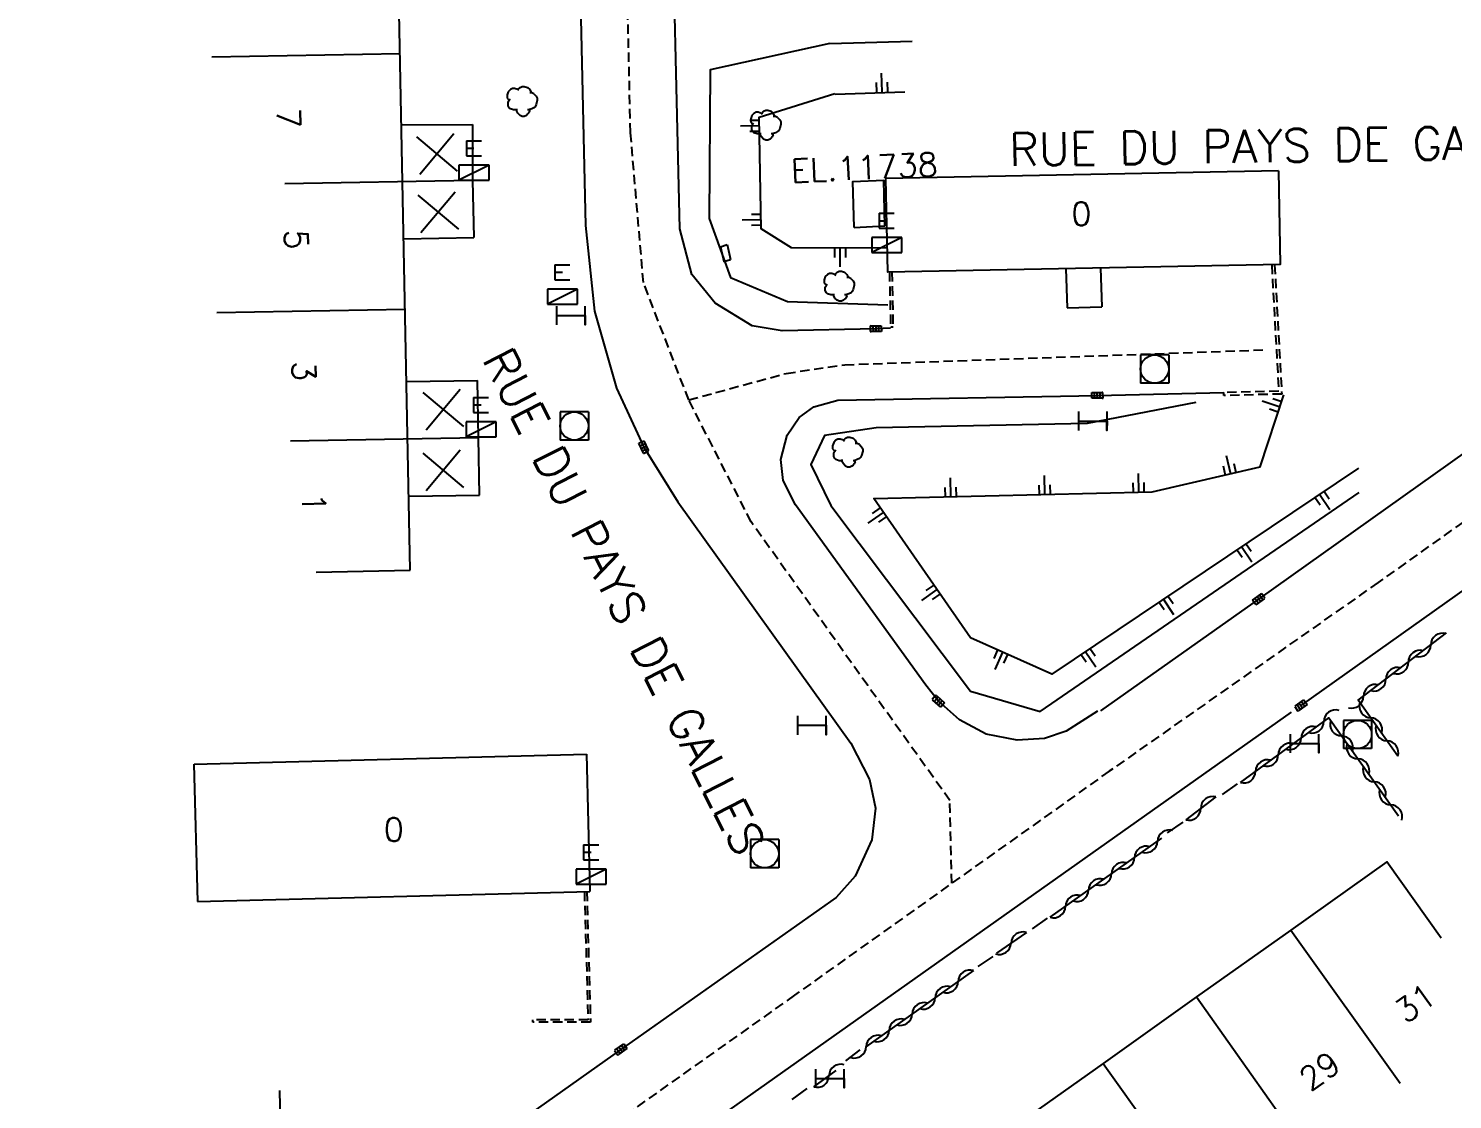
# Model space of a CAD drawing. Header units: millimetres. Extents: x 134000 to 135000, y 131000 to 132000.
# Drawn here: x 134144.2 to 134219.9, y 131447.2 to 131504.2 of the extents above; entities that cross this region are included whole.
import ezdxf
from ezdxf.enums import TextEntityAlignment as Align

# ---------------------------------------------------------------- set-up
doc = ezdxf.new("R2010")
doc.units = ezdxf.units.MM
doc.linetypes.add('DASHED', pattern=[0.75, 0.5, -0.25])
doc.layers.get('0').update_dxf_attribs({"linetype": 'CONTINUOUS'})
for name, color, linetype in [('W0001', 6, 'DASHED'), ('W0008', 7, 'CONTINUOUS'), ('W0100', 7, 'CONTINUOUS'), ('W0105', 7, 'CONTINUOUS'), ('W0112', 1, 'DASHED'), ('W0211', 2, 'CONTINUOUS'), ('W0300', 7, 'CONTINUOUS'), ('W0310', 3, 'CONTINUOUS'), ('W0400', 7, 'CONTINUOUS'), ('W0420', 7, 'CONTINUOUS'), ('W0430', 7, 'CONTINUOUS'), ('W0984', 7, 'CONTINUOUS'), ('W0989', 7, 'CONTINUOUS'), ('W0991', 7, 'CONTINUOUS'), ('W1102', 7, 'CONTINUOUS'), ('W1474', 7, 'CONTINUOUS')]:
    doc.layers.add(name, color=color, linetype=linetype)
doc.styles.get("Standard").update_dxf_attribs({"font": 'romans.shx', "width": 0.85})

# ---------------------------------------------------------------- blocks, each defined once
blk = doc.blocks.new('T400')
for p, q in [((-0.15, 0.3), (0.15, 0.3)), ((-0.15, -0.25), (-0.15, 0.3)), ((-0.15, 0.15), (0.15, 0.15)), ((-0.15, 0), (0.15, 0)), ((0.15, 0.3), (0.15, -0.25)), ((-0.15, -0.15), (0.15, -0.15)), ((-0.15, -0.25), (-0.15, -0.3)), ((-0.15, -0.3), (0.15, -0.3)), ((0.15, -0.3), (0.15, -0.25))]:
    blk.add_line(p, q)
blk = doc.blocks.new('T420')
for p, q in [((0.75, 0.75), (-0.75, 0.75)), ((-0.75, 0.75), (-0.75, -0.75)), ((0.75, 0.75), (0.75, -0.75)), ((0.75, -0.75), (-0.75, -0.75))]:
    blk.add_line(p, q)
blk.add_ellipse((0, 0), major_axis=(-0.53, 0.53), ratio=1, start_param=3.926991, end_param=10.210176)
blk = doc.blocks.new('T1474')
at = {"color": 0, "linetype": 'Continuous', "flags": 128}
for points in [[(-0.75, -0.5), (-0.75, 0.5)], [(-0.75, 0), (0.75, 0)], [(0.75, 0), (0.749, -0.5), (0.75, 0.5)]]:
    blk.add_lwpolyline(points, dxfattribs=at)
blk = doc.blocks.new('T300')
for p, q in [((-0.171, 0.743), (-0.057, 0.8)), ((-0.057, 0.8), (0.057, 0.8)), ((0.057, 0.8), (0.229, 0.743)), ((-0.8, 0.514), (-0.857, 0.343)), ((-0.857, 0.343), (-0.857, 0.171)), ((-0.857, 0.171), (-0.743, 0.057)), ((-0.686, 0.629), (-0.8, 0.514)), ((-0.8, -0.057), (-0.743, 0.057)), ((-0.743, 0.057), (-0.686, 0.114)), ((-0.571, 0.686), (-0.686, 0.629)), ((-0.457, 0.686), (-0.571, 0.686)), ((-0.286, 0.629), (-0.457, 0.686)), ((-0.286, 0.629), (-0.171, 0.743)), ((-0.229, 0.571), (-0.286, 0.629)), ((0.229, 0.743), (0.343, 0.629)), ((0.343, 0.629), (0.4, 0.514)), ((0.457, 0.457), (0.343, 0.457)), ((0.4, 0.514), (0.4, 0.457)), ((0.571, 0.4), (0.457, 0.457)), ((0.571, 0.4), (0.686, 0.286)), ((0.686, 0.286), (0.743, 0.171)), ((0.743, 0.057), (0.686, -0.171)), ((0.743, 0.171), (0.743, 0.057)), ((-0.8, -0.171), (-0.8, -0.057)), ((-0.8, -0.229), (-0.8, -0.171)), ((-0.743, -0.343), (-0.8, -0.229)), ((-0.686, -0.4), (-0.743, -0.343)), ((-0.514, -0.457), (-0.686, -0.4)), ((-0.4, -0.457), (-0.514, -0.457)), ((-0.4, -0.457), (-0.343, -0.457)), ((-0.343, -0.457), (-0.343, -0.4)), ((-0.343, -0.514), (-0.343, -0.457)), ((-0.286, -0.629), (-0.343, -0.514)), ((-0.171, -0.743), (-0.286, -0.629)), ((-0.057, -0.8), (-0.171, -0.743)), ((0.171, -0.743), (0.057, -0.8)), ((0.229, -0.686), (0.171, -0.743)), ((0.286, -0.457), (0.229, -0.457)), ((0.286, -0.629), (0.229, -0.686)), ((0.457, -0.4), (0.286, -0.457)), ((0.343, -0.514), (0.286, -0.629)), ((0.343, -0.514), (0.343, -0.457)), ((0.571, -0.343), (0.457, -0.4)), ((0.629, -0.286), (0.571, -0.343)), ((0.686, -0.171), (0.629, -0.286)), ((0.057, -0.8), (-0.057, -0.8))]:
    blk.add_line(p, q)
blk = doc.blocks.new('T430')
at = {"flags": 128}
for points in [[(-0.4, 2.1), (0.4, 2.1)], [(-0.4, 2.1), (-0.4, 1.3)], [(-0.4, 1.7), (0, 1.7)], [(0.8, 0.8), (-0.8, 0.8)], [(-0.8, 0.8), (-0.8, 0)], [(0.8, 0.8), (-0.8, 0)], [(-0.4, 1.3), (0.4, 1.3)], [(0.8, 0), (0.8, 0.8)], [(-0.8, 0), (0.8, 0)]]:
    blk.add_lwpolyline(points, dxfattribs=at)
blk = doc.blocks.new('t991o')
at = {"color": 0, "linetype": 'Continuous'}
for p, q in [((-1, 1), (1, -1)), ((-1, -1), (1, 1))]:
    blk.add_line(p, q, dxfattribs=at)
blk = doc.blocks.new('t310o')
at = {"color": 0, "linetype": 'Continuous'}
for centre, start, end in [((-0.5, 0.375), 216.8699, 323.1304), ((0.5, -0.375), 36.8699, 143.1303)]:
    blk.add_arc(centre, 0.625, start, end, dxfattribs=at)
blk = doc.blocks.new('t211o')
at = {"color": 0, "linetype": 'Continuous'}
for p, q in [((0, 1), (0, 0)), ((-0.289, 0.5), (-0.289, 0)), ((0.289, 0.5), (0.289, 0))]:
    blk.add_line(p, q, dxfattribs=at)

msp = doc.modelspace()

# ---------------------------------------------------------------- linework, layer by layer
at = {"layer": 'W0001'}
for points in [[(134193.28, 131458.736), (134193.174, 131463.138), (134188.804, 131469.251), (134182.606, 131477.96), (134179.284, 131484.453), (134176.873, 131490.696), (134176.186, 131498.686), (134175.586, 131524.887), (134174.95, 131552.564), (134174.538, 131572.538), (134174.157, 131589.34), (134174.094, 131594.624), (134173.44, 131604.012), (134173.362, 131610.138), (134173.582, 131614.59)], [(134342.228, 131565.574), (134330.212, 131556.515), (134306.343, 131539.311), (134284.453, 131523.583), (134275.836, 131517.91), (134264.377, 131509.215), (134255.613, 131503.834), (134246.702, 131496.222), (134237.55, 131489.298), (134226.586, 131482.3), (134215.952, 131474.738), (134201.653, 131464.699), (134184.906, 131452.774), (134166.71, 131439.879), (134149.412, 131427.602), (134132.018, 131415.348), (134116.51, 131404.278), (134102.842, 131394.532), (134098.736, 131390.122), (134094.474, 131386.874)], [(134179.284, 131484.453), (134184.462, 131485.866), (134187.588, 131486.326), (134210.072, 131487.127)]]:
    msp.add_lwpolyline(points, dxfattribs=at)
at = {"layer": 'W0008'}
for points in [[(134201.205, 131467.916), (134209.602, 131473.846), (134227.478, 131486.574), (134237.263, 131493.492), (134238.054, 131494.237), (134241.419, 131498.047), (134243.522, 131501.22), (134244.701, 131503.454), (134245.511, 131506.489), (134246.136, 131510.56), (134246.009, 131513.423), (134245.866, 131514.823), (134241.25, 131557.024), (134238, 131586.279), (134236.597, 131599.356), (134234.009, 131623.196)], [(134190.023, 131488.266), (134189.23, 131488.245), (134184.256, 131488.136), (134182.659, 131488.403), (134180.697, 131489.602), (134179.447, 131491.123), (134178.809, 131493.557), (134178.334, 131513.94), (134178.079, 131525.128), (134177.674, 131542.317), (134177.285, 131560.169)], [(134172.521, 131549.705), (134173.17, 131521.281), (134173.794, 131493.733), (134174.276, 131489.179), (134175.445, 131485.075), (134176.889, 131481.938), (134178.7, 131479.036), (134187.903, 131466.19), (134188.898, 131464.265), (134189.218, 131462.738), (134189.019, 131461.049), (134188.132, 131459.121), (134187.12, 131457.986), (134175.665, 131449.889), (134162.54, 131440.58), (134161.07, 131439.878), (134160.241, 131439.784), (134159.399, 131439.996), (134158.144, 131441.066), (134157.633, 131442.635), (134157.53, 131447.713)], [(134201.028, 131467.887), (134199.367, 131466.83), (134198.212, 131466.433), (134196.753, 131466.349), (134195.099, 131466.666), (134193.683, 131467.426), (134192.559, 131468.424), (134191.888, 131469.276), (134184.965, 131478.873), (134184.307, 131480.175), (134184.185, 131481.28), (134184.515, 131482.582), (134185.158, 131483.515), (134185.942, 131484.086), (134187.207, 131484.435), (134201.018, 131484.697), (134207.754, 131484.842)], [(134262.596, 131460.797), (134259.254, 131465.72), (134257.997, 131467.36), (134256.666, 131468.669), (134252.677, 131471.44), (134251.594, 131472.245), (134250.321, 131473.453), (134249.566, 131474.399), (134245.46, 131479.949), (134244.022, 131481.459), (134242.341, 131482.661), (134240.388, 131483.529), (134239.289, 131483.833), (134236.986, 131484.002), (134234.788, 131483.679), (134232.604, 131482.784), (134231.338, 131482.039), (134211.847, 131468.196)], [(134133.658, 131412.817), (134152.735, 131426.3), (134177.544, 131443.91), (134206.68, 131464.544), (134211.337, 131467.842)]]:
    msp.add_lwpolyline(points, dxfattribs=at)
at = {"layer": 'W0100'}
for p, q in [((134164.466, 131475.388), (134163.658, 131516.741)), ((134164.003, 131499.091), (134167.774, 131499.109)), ((134210.645, 131496.652), (134189.772, 131496.243)), ((134189.716, 131493.712), (134189.656, 131496.149)), ((134188.076, 131493.636), (134189.716, 131493.712)), ((134164.121, 131493.02), (134167.852, 131493.099)), ((134180.976, 131492.607), (134181.319, 131492.721)), ((134181.319, 131492.721), (134181.497, 131491.934)), ((134164.27, 131485.434), (134168.053, 131485.495)), ((134168.151, 131479.387), (134168.053, 131485.495)), ((134164.389, 131479.327), (134168.151, 131479.387)), ((134159.467, 131475.29), (134164.466, 131475.388)), ((134152.967, 131465.08), (134173.837, 131465.6)), ((134173.837, 131465.6), (134174.019, 131458.294)), ((134152.966, 131465.08), (134153.149, 131457.774)), ((134153.149, 131457.774), (134174.019, 131458.294))]:
    msp.add_line(p, q, dxfattribs=at)
for points in [[(134167.774, 131499.109), (134167.788, 131496.136), (134167.852, 131493.099)], [(134210.645, 131496.651), (134210.742, 131491.652), (134189.87, 131491.244), (134189.772, 131496.243)], [(134188.076, 131493.636), (134188.016, 131496.073), (134189.656, 131496.149)], [(134180.976, 131492.607), (134181.154, 131491.82), (134181.497, 131491.934)], [(134219.314, 131455.806), (134216.408, 131459.874), (134211.312, 131456.234), (134206.295, 131452.692), (134201.325, 131449.15), (134196.214, 131445.53), (134191.278, 131442.03), (134186.198, 131438.468), (134189.069, 131434.374)]]:
    msp.add_lwpolyline(points, dxfattribs=at)
at = {"layer": 'W0105'}
for p, q in [((134199.347, 131491.429), (134199.406, 131489.355)), ((134201.189, 131491.465), (134201.247, 131489.407)), ((134199.406, 131489.355), (134201.247, 131489.407)), ((134207.668, 131463.45), (134208.474, 131464.02)), ((134204.751, 131461.426), (134205.577, 131461.993)), ((134198.354, 131456.876), (134197.556, 131456.304)), ((134195.451, 131454.834), (134194.668, 131454.299)), ((134187.641, 131449.282), (134188.4, 131449.867)), ((134185.567, 131447.813), (134184.764, 131447.236))]:
    msp.add_line(p, q, dxfattribs=at)
at = {"layer": 'W0112'}
for p, q in [((134190.083, 131491.248), (134190.151, 131488.343)), ((134210.29, 131491.643), (134210.664, 131484.919)), ((134210.446, 131491.646), (134210.829, 131484.767)), ((134207.744, 131484.687), (134207.754, 131484.843)), ((134210.829, 131484.767), (134207.744, 131484.687)), ((134210.664, 131484.919), (134207.754, 131484.843))]:
    msp.add_line(p, q, dxfattribs=at)
for points in [[(134189.957, 131491.246), (134190.025, 131488.347), (134190.151, 131488.343)], [(134173.858, 131458.29), (134174.059, 131451.339), (134170.982, 131451.339), (134170.988, 131451.466)], [(134173.731, 131458.287), (134173.928, 131451.466), (134170.988, 131451.466)]]:
    msp.add_lwpolyline(points, dxfattribs=at)
at = {"layer": 'W0211'}
for p, q in [((134186.79, 131503.417), (134191.163, 131503.535)), ((134187.067, 131500.715), (134190.769, 131500.842))]:
    msp.add_line(p, q, dxfattribs=at)
for points in [[(134186.79, 131503.417), (134180.427, 131502.018), (134180.365, 131494.099), (134181.501, 131490.962), (134184.531, 131489.689), (134189.867, 131489.505)], [(134189.845, 131492.528), (134184.755, 131492.541), (134183.131, 131493.559), (134183.023, 131499.5), (134187.059, 131500.761)], [(134206.256, 131484.324), (134200.484, 131483.195), (134189.257, 131482.971), (134186.502, 131482.557), (134185.78, 131481.023), (134186.842, 131478.838), (134194.276, 131468.963), (134197.984, 131467.874), (134214.94, 131479.53)], [(134214.909, 131480.823), (134198.589, 131469.87), (134194.277, 131471.796), (134189.122, 131479.213), (134203.926, 131479.562), (134209.684, 131480.887), (134210.94, 131484.724)]]:
    msp.add_lwpolyline(points, dxfattribs=at)
at = {"layer": 'W0310'}
for p, q in [((134207.313, 131463.327), (134205.727, 131462.112)), ((134198.501, 131456.928), (134204.444, 131461.128)), ((134197.251, 131456.114), (134195.653, 131455.014)), ((134194.433, 131454.091), (134188.708, 131450.033)), ((134185.932, 131447.906), (134187.133, 131448.775))]:
    msp.add_line(p, q, dxfattribs=at)
for points in [[(134217.004, 131465.494), (134214.895, 131468.47), (134219.593, 131472.052)], [(134208.625, 131464.099), (134213.322, 131467.534), (134217.041, 131462.328)]]:
    msp.add_lwpolyline(points, dxfattribs=at)
at = {"layer": 'W1102'}
for p, q in [((134163.929, 131502.867), (134153.923, 131502.685)), ((134167.788, 131496.136), (134157.79, 131495.954)), ((134164.195, 131489.267), (134154.187, 131489.085)), ((134168.102, 131482.441), (134158.104, 131482.259)), ((134211.312, 131456.234), (134217.125, 131448.097)), ((134206.295, 131452.692), (134212.064, 131444.523)), ((134201.325, 131449.15), (134207.128, 131441.006))]:
    msp.add_line(p, q, dxfattribs=at)

# ---------------------------------------------------------------- block references
at = {"layer": 'W0211'}
for p, rotation in [((134189.558, 131500.847), 1.964865829116582), ((134183.031, 131499.051), 91.04139386724462), ((134183.122, 131494.052), 91.04139386724462), ((134187.345, 131492.534), 179.8537906512322), ((134210.733, 131484.093), 71.87477879179492), ((134208.099, 131480.522), 12.95896068007824), ((134198.21, 131479.427), 1.350425934888358), ((134203.208, 131479.545), 1.350425934888358), ((134193.211, 131479.309), 1.350425934888358), ((134212.833, 131479.43), 213.8670720574096), ((134189.641, 131478.466), 124.8001111363706), ((134208.682, 131476.643), 213.8670720574096), ((134192.495, 131474.36), 124.8001111363706), ((134204.53, 131473.857), 213.8670720574096), ((134195.991, 131471.03), 155.9316437334898), ((134200.378, 131471.071), 213.8670720574096)]:
    msp.add_blockref('t211o', p, dxfattribs=dict(at, rotation=rotation))
at = {"layer": 'W0300'}
for p in [(134170.48, 131500.339), (134183.437, 131499.073), (134187.347, 131490.502), (134187.792, 131481.676)]:
    msp.add_blockref('T300', p, dxfattribs=at)
at = {"layer": 'W0310'}
for p, rotation in [((134218.754, 131471.412), 37.32389742774888), ((134217.561, 131470.503), 37.32389742774888), ((134216.368, 131469.593), 37.32389742774888), ((134215.175, 131468.684), 37.32389742774888), ((134215.559, 131467.534), 125.3239500138703), ((134213.064, 131467.346), 36.17874937700851), ((134211.854, 131466.46), 36.17874937700851), ((134214.008, 131466.573), 305.5407173032193), ((134216.426, 131466.31), 125.3239500138703), ((134210.643, 131465.575), 36.17874937700851), ((134214.88, 131465.352), 305.5407173032193), ((134209.432, 131464.689), 36.17874937700851), ((134215.752, 131464.132), 305.5407173032193), ((134216.624, 131462.911), 305.5407173032193), ((134206.519, 131462.719), 217.4548504934403), ((134204.218, 131460.968), 35.24948087535502), ((134202.993, 131460.102), 35.24948087535502), ((134201.768, 131459.237), 35.24948087535502), ((134200.543, 131458.371), 35.24948087535502), ((134199.318, 131457.505), 35.24948087535502), ((134196.427, 131455.547), 214.5419689872536), ((134193.617, 131453.513), 215.3298738082938), ((134192.393, 131452.645), 215.3298738082938), ((134191.17, 131451.778), 215.3298738082938), ((134189.946, 131450.91), 215.3298738082938), ((134188.722, 131450.043), 215.3298738082938), ((134186.742, 131448.492), 35.88806127247858)]:
    msp.add_blockref('t310o', p, dxfattribs=dict(at, rotation=rotation))
at = {"layer": 'W0400'}
for p, rotation in [((134189.23, 131488.245), 271.5040588378906), ((134201.018, 131484.697), 91.08566272258757), ((134176.889, 131481.938), 24.71664428710931), ((134209.602, 131473.846), 125.2296409606934), ((134192.559, 131468.424), 228.3883819580078), ((134211.847, 131468.196), 305.3834075927734), ((134175.665, 131449.889), 305.2552642822265)]:
    msp.add_blockref('T400', p, dxfattribs=dict(at, rotation=rotation))
at = {"layer": 'W0420'}
for p in [(134204.065, 131486.097), (134173.193, 131483.067), (134214.857, 131466.653), (134183.319, 131460.306)]:
    msp.add_blockref('T420', p, dxfattribs=at)
at = {"layer": 'W0430'}
for p in [(134167.859, 131496.146), (134189.815, 131492.29), (134172.561, 131489.55), (134168.236, 131482.484), (134174.092, 131458.688)]:
    msp.add_blockref('T430', p, dxfattribs=at)
at = {"layer": 'W0991', "rotation": 4.972612730993537}
for p in [(134165.88, 131497.543), (134165.947, 131494.446), (134166.217, 131483.942), (134166.217, 131480.71)]:
    msp.add_blockref('t991o', p, dxfattribs=at)
at = {"layer": 'W1474'}
for p in [(134173.024, 131488.951), (134200.781, 131483.33), (134185.835, 131467.141), (134212.042, 131466.175), (134186.798, 131448.347)]:
    msp.add_blockref('T1474', p, dxfattribs=at)

# ---------------------------------------------------------------- texts
at = {"layer": 'W0984'}
msp.add_text('EL.11738', height=1.25, rotation=2.66413, dxfattribs=at).set_placement((134188.621, 131496.82), align=Align.MIDDLE)
at = {"layer": 'W0989'}
for rotation, p in [(0.83136, (134211.251, 131497.992)), (297.09304, (134175.843, 131473.738))]:
    msp.add_text('RUE DU PAYS DE GALLES', height=1.75, rotation=rotation, dxfattribs=at).set_placement(p, align=Align.MIDDLE)
at = {"layer": 'W0991'}
for s, rotation, p in [('7', 271.72196, (134158.001, 131499.454)), ('0', 1.11912, (134200.17, 131494.358)), ('5', 271.72196, (134158.405, 131492.99)), ('3', 271.72196, (134158.809, 131485.988)), ('1', 271.72196, (134159.347, 131478.985)), ('0', 1.11912, (134163.593, 131461.593)), ('31', 35.54098, (134217.929, 131452.359)), ('29', 35.22804, (134212.842, 131448.745))]:
    msp.add_text(s, height=1.25, rotation=rotation, dxfattribs=at).set_placement(p, align=Align.MIDDLE)

doc.saveas('drawing.dxf')
